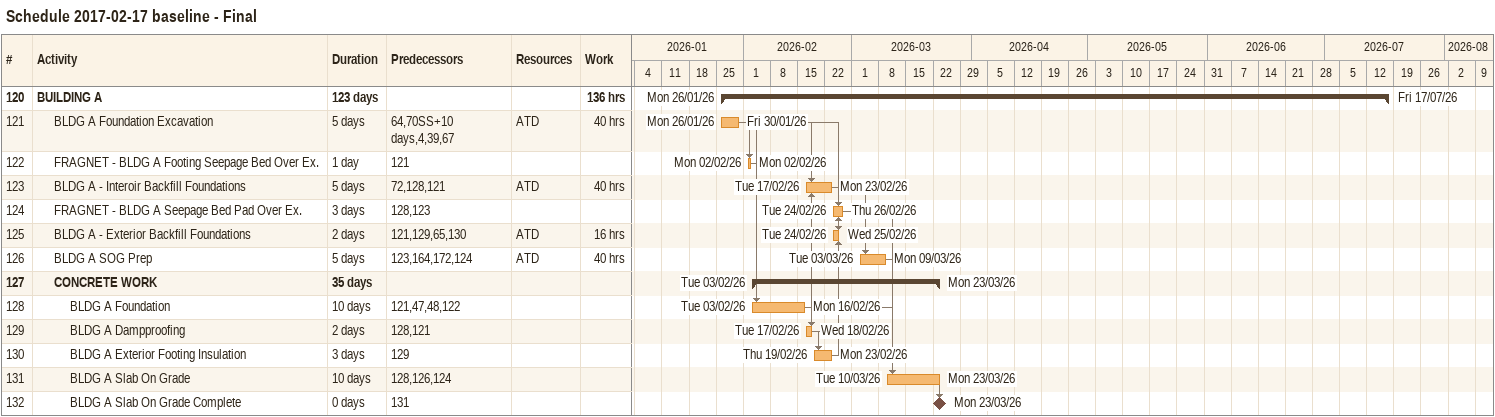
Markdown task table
Schedule 2017-02-17 baseline - Final

| ID | Level | Task | Duration | Start | Finish | Predecessors | Resources | Work (h) |
|---|---|---|---|---|---|---|---|---|
| 120 | 1 | **BUILDING A** | 123d | 2026-01-26 | 2026-07-17 |  |  | 136 |
| 121 | 2 | BLDG A Foundation Excavation | 5d | 2026-01-26 | 2026-01-30 | 64, 70SS+10d, 4, 39, 67 | ATD | 40 |
| 122 | 2 | FRAGNET - BLDG A Footing Seepage Bed Over Ex. | 1d | 2026-02-02 | 2026-02-02 | 121 |  |  |
| 123 | 2 | BLDG A - Interoir Backfill Foundations | 5d | 2026-02-17 | 2026-02-23 | 72, 128, 121 | ATD | 40 |
| 124 | 2 | FRAGNET - BLDG A Seepage Bed Pad Over Ex. | 3d | 2026-02-24 | 2026-02-26 | 128, 123 |  |  |
| 125 | 2 | BLDG A - Exterior Backfill Foundations | 2d | 2026-02-24 | 2026-02-25 | 121, 129, 65, 130 | ATD | 16 |
| 126 | 2 | BLDG A SOG Prep | 5d | 2026-03-03 | 2026-03-09 | 123, 164, 172, 124 | ATD | 40 |
| 127 | 2 | **CONCRETE WORK** | 35d | 2026-02-03 | 2026-03-23 |  |  |  |
| 128 | 3 | BLDG A Foundation | 10d | 2026-02-03 | 2026-02-16 | 121, 47, 48, 122 |  |  |
| 129 | 3 | BLDG A Dampproofing | 2d | 2026-02-17 | 2026-02-18 | 128, 121 |  |  |
| 130 | 3 | BLDG A Exterior Footing Insulation | 3d | 2026-02-19 | 2026-02-23 | 129 |  |  |
| 131 | 3 | BLDG A Slab On Grade | 10d | 2026-03-10 | 2026-03-23 | 128, 126, 124 |  |  |
| 132 | 3 | BLDG A Slab On Grade Complete | 0d | 2026-03-23 | 2026-03-23 | 131 |  |  |
